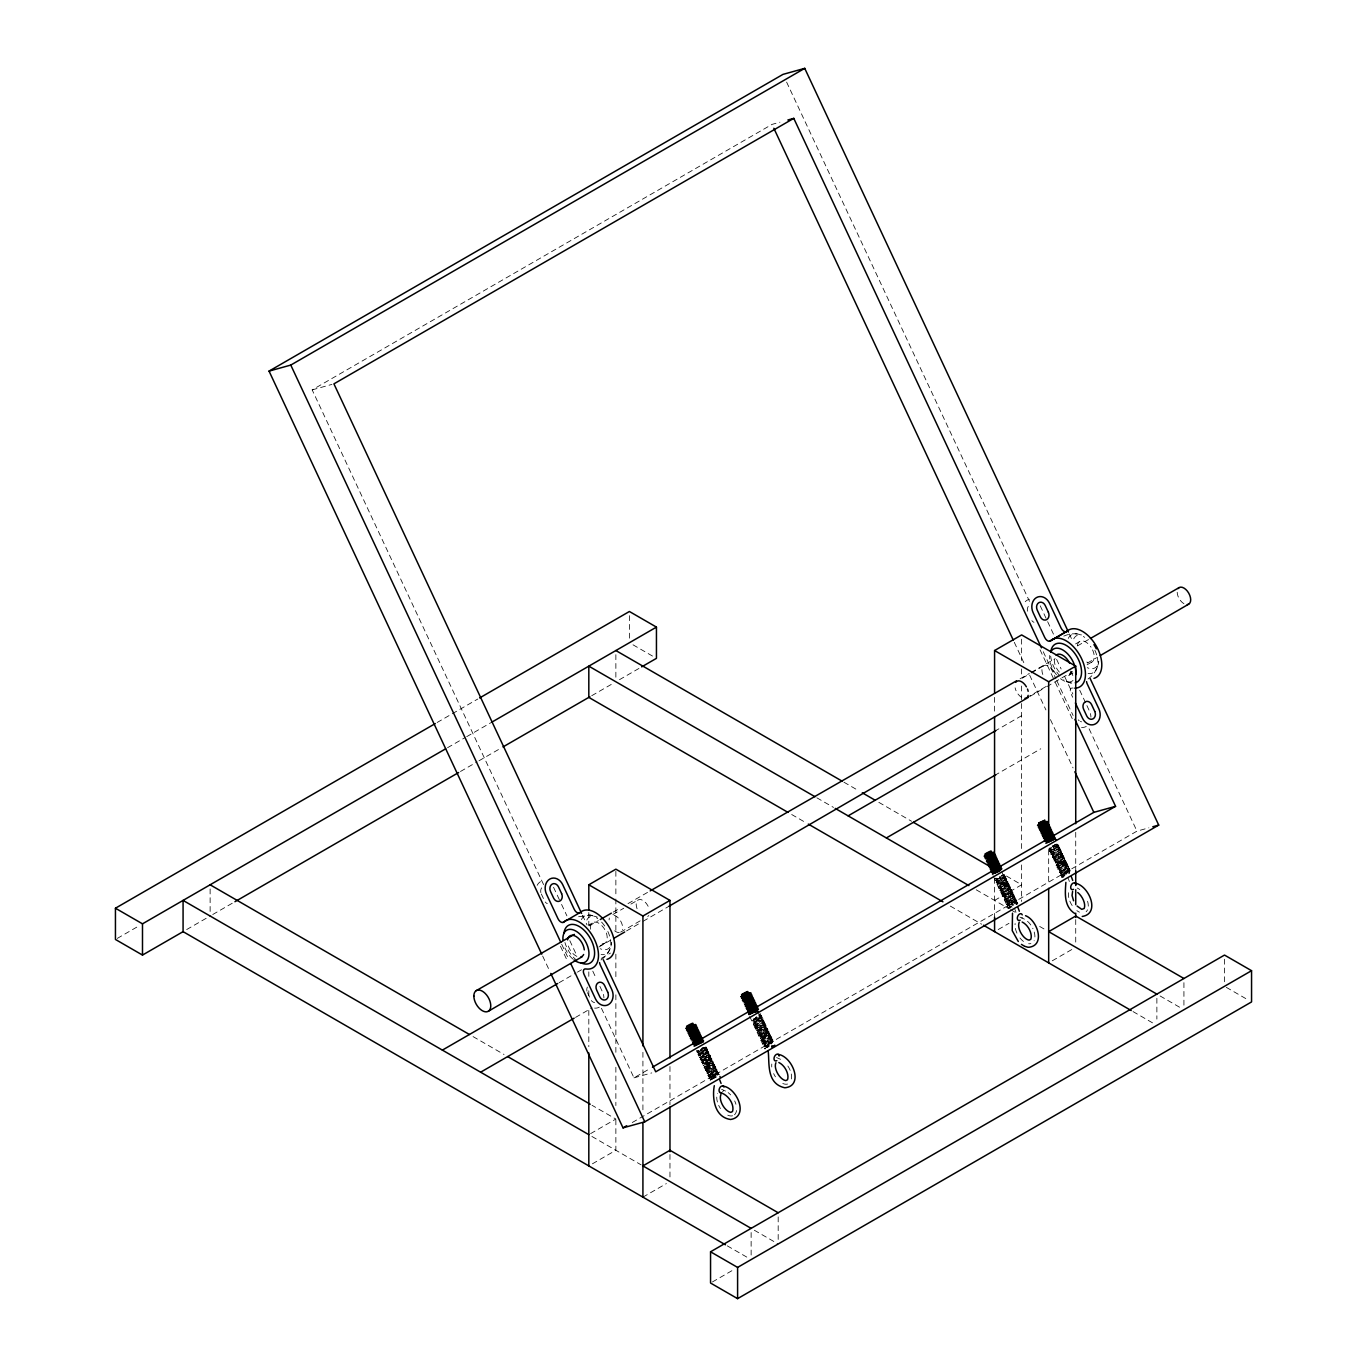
<?xml version="1.0" encoding="UTF-8"?>
<svg xmlns="http://www.w3.org/2000/svg" width="1367" height="1367" viewBox="0 0 1367 1367"><rect width="100%" height="100%" fill="white"/><g stroke="black" fill="none" stroke-linecap="round" stroke-linejoin="round"><path stroke-width="0.75" stroke-dasharray="5 3.75" d="M698.981 1050.847L696.418 1051.001M706.243 1047.874C705.184 1050.403 695.41 1055.187 698.657 1050.95M707.764 1051.103C701.989 1058.451 692.625 1055.785 705.97 1051.924M709.268 1054.333L702.741 1058.912L700.177 1059.152L704.278 1056.025L709.832 1055.187M710.772 1057.562C705.013 1064.91 695.632 1062.227 708.995 1058.366M714.548 1065.611C708.789 1072.975 699.408 1070.293 712.754 1066.431M716.052 1068.84C710.293 1076.188 700.912 1073.522 714.275 1069.66M717.572 1072.07C711.797 1079.417 702.416 1076.735 715.778 1072.89M716.205 1075.812C708.106 1081.656 708.379 1075.487 716.53 1074.496M761.231 1016.142C760.582 1018.876 749.68 1022.96 754.02 1019.679A5.4 1.008 -22.3 0 1 761.077 1017.031A5.4 1.008 -22.3 0 1 760.513 1018.791C749.219 1026.036 752.482 1020.09 760.189 1018.569M763.487 1020.978C757.728 1028.326 748.347 1025.643 761.709 1021.798M764.238 1022.584C758.48 1029.949 749.099 1027.266 762.461 1023.405M764.99 1024.208L758.48 1028.77L755.917 1029.026L760.001 1025.899L765.554 1025.062M766.511 1027.42C760.736 1034.785 751.354 1032.102 764.717 1028.24M768.015 1030.65C762.256 1038.014 752.875 1035.332 766.221 1031.47M770.27 1035.485C764.512 1042.85 755.131 1040.167 768.493 1036.306M771.791 1038.715C766.016 1046.063 756.635 1043.38 769.997 1039.535M768.835 1045.396C758.087 1050.352 773.226 1039.176 771.176 1044.063M997.825 878.332L994.698 878.878L995.672 878.127M1004.54 875.666C1003.498 878.451 992.835 883.014 997.363 878.468M1005.292 877.272L998.764 881.852L996.201 882.108L1000.285 878.981L1005.856 878.144M1009.051 885.338L1002.541 889.917L999.978 890.173L1004.062 887.046L1009.615 886.192M1010.572 888.567L1004.044 893.147L1001.481 893.386L1005.565 890.259L1011.136 889.421M1012.076 891.797L1005.548 896.359L1002.985 896.615L1007.086 893.488L1012.639 892.651M1013.579 895.009L1007.069 899.589L1004.506 899.845L1008.59 896.718L1014.143 895.881M1015.852 899.862L1009.324 904.424L1006.761 904.681L1010.845 901.554L1016.416 900.716M1010.247 907.944L1008.265 907.91L1013.237 904.441M1058.673 846.463L1052.146 851.043L1049.583 851.282L1053.667 848.155L1059.22 847.318M1059.425 848.07L1052.898 852.649L1050.334 852.905L1054.435 849.761L1059.989 848.924M1060.177 849.693L1053.649 854.255L1051.086 854.512L1055.187 851.385L1060.741 850.547M1061.681 852.905L1055.17 857.485L1052.607 857.741L1056.691 854.614L1062.244 853.76M1063.184 856.135L1056.674 860.714L1054.111 860.971L1058.195 857.827L1063.748 856.989M1066.961 864.2L1060.45 868.78L1057.887 869.019L1061.971 865.892L1067.524 865.055M1068.464 867.43L1061.954 871.992L1059.391 872.249L1063.475 869.122L1069.028 868.284M1066.345 873.65C1055.768 879.015 1065.183 869.6 1070.549 871.497M704.535 1047.395L702.655 1048.814M705.116 1049.292L706.807 1048.728M705.218 1050.317C689.378 1056.845 703.834 1053.41 707.559 1050.352M706.619 1052.522L708.328 1051.958M706.722 1053.53C690.882 1060.074 705.355 1056.64 709.08 1053.564M708.243 1056.759C692.385 1063.287 706.859 1059.852 710.584 1056.794M709.644 1058.964L711.336 1058.417M709.746 1059.989C693.906 1066.516 708.362 1063.082 712.087 1060.023M711.25 1063.201C695.41 1069.678 711.677 1062.074 712.839 1061.629M710.498 1061.595C696.999 1065.952 707.371 1068.977 713.608 1063.253M712.002 1064.825C696.384 1071.335 710.567 1068.037 714.36 1064.859M713.403 1067.029L715.112 1066.465M705.475 1070.344L707.337 1069.165A5.4 1.008 -22.3 0 1 714.394 1066.516A5.4 1.008 -22.3 0 1 713.83 1068.276C700.707 1074.377 708.721 1072.582 714.172 1068.635C713.301 1065.611 702.98 1073.727 708.089 1070.771A5.4 1.008 -22.3 0 1 715.146 1068.123A5.4 1.008 -22.3 0 1 714.582 1069.883L706.978 1073.676M714.924 1070.258L716.616 1069.695M715.026 1071.267C699.186 1077.811 713.642 1074.377 717.367 1071.301M716.428 1073.488L718.119 1072.924M758.941 1016.279L761.026 1015.391M760.086 1017.561L755.387 1018.21M763.299 1020.226C757.438 1018.654 745.323 1029.624 761.265 1020.414A5.4 1.008 -22.3 0 0 761.829 1018.654A5.4 1.008 -22.3 0 0 754.772 1021.303L752.909 1022.482L762.547 1018.603M754.413 1025.797L762.017 1022.02A5.4 1.008 -22.3 0 0 762.581 1020.26A5.4 1.008 -22.3 0 0 755.524 1022.909C751.047 1026.036 762.034 1022.328 761.436 1020.192M762.359 1022.396L764.05 1021.832M763.111 1024.003L764.802 1023.439M763.965 1026.634C748.125 1033.162 762.581 1029.727 766.306 1026.668M765.366 1028.838L767.075 1028.274M757.438 1032.17L759.3 1030.974A5.4 1.008 -22.3 0 1 766.357 1028.326A5.4 1.008 -22.3 0 1 765.793 1030.086C752.653 1036.186 760.684 1034.392 766.118 1030.462C765.247 1027.42 754.926 1035.537 760.052 1032.581A5.4 1.008 -22.3 0 1 767.109 1029.932A5.4 1.008 -22.3 0 1 766.545 1031.692L758.924 1035.485M766.87 1032.068L768.579 1031.504M758.941 1035.383L760.804 1034.187A5.4 1.008 -22.3 0 1 767.861 1031.555A5.4 1.008 -22.3 0 1 767.297 1033.298C754.174 1039.416 762.188 1037.621 767.639 1033.674C766.767 1030.65 756.447 1038.766 761.556 1035.81A5.4 1.008 -22.3 0 1 768.613 1033.162A5.4 1.008 -22.3 0 1 768.049 1034.922C756.771 1042.167 760.018 1036.22 767.741 1034.699M761.197 1040.321L768.801 1036.528A5.4 1.008 -22.3 0 0 769.382 1034.768A5.4 1.008 -22.3 0 0 762.308 1037.416L760.445 1038.612L770.082 1034.734M769.143 1036.904L770.834 1036.34M761.214 1040.219L763.059 1039.04A5.4 1.008 -22.3 0 1 770.134 1036.391A5.4 1.008 -22.3 0 1 769.553 1038.151C758.172 1043.431 762.803 1043.175 769.501 1038.852C770.749 1034.956 758.053 1043.636 763.811 1040.646A5.4 1.008 -22.3 0 1 770.885 1037.997A5.4 1.008 -22.3 0 1 770.304 1039.757L762.701 1043.534M770.646 1040.133L772.355 1039.569M762.718 1043.448L764.58 1042.252A5.4 1.008 -22.3 0 1 771.637 1039.603A5.4 1.008 -22.3 0 1 771.073 1041.364C757.933 1047.464 765.964 1045.687 771.398 1041.739C770.527 1038.715 760.206 1046.832 765.332 1043.875A5.4 1.008 -22.3 0 1 772.389 1041.227A5.4 1.008 -22.3 0 1 771.825 1042.987L764.204 1046.763M1003.395 877.084L999.533 877.358M996.218 882.023L998.081 880.826A5.4 1.008 -22.3 0 1 1005.138 878.178A5.4 1.008 -22.3 0 1 1004.574 879.938C991.434 886.038 999.465 884.244 1004.899 880.314C1004.027 877.272 993.706 885.406 998.833 882.433A5.4 1.008 -22.3 0 1 1005.89 879.784A5.4 1.008 -22.3 0 1 1005.326 881.544C989.383 890.771 1001.498 879.784 1007.359 881.356M1008.111 882.979C1002.267 881.407 990.135 892.378 1006.078 883.167A5.4 1.008 -22.3 0 0 1006.642 881.407A5.4 1.008 -22.3 0 0 999.585 884.056C995.108 887.183 1006.095 883.458 1005.497 881.339M1008.863 884.586C1003.019 883.014 990.887 894.001 1006.83 884.774A5.4 1.008 -22.3 0 0 1007.394 883.014A5.4 1.008 -22.3 0 0 1000.336 885.662C995.859 888.789 1006.847 885.081 1006.249 882.945M999.978 890.173L1007.582 886.38A5.4 1.008 -22.3 0 0 1008.163 884.62A5.4 1.008 -22.3 0 0 1001.088 887.268C996.611 890.413 1007.599 886.687 1007.001 884.552M999.995 890.071L1001.84 888.892A5.4 1.008 -22.3 0 1 1008.914 886.243A5.4 1.008 -22.3 0 1 1008.333 888.003C995.279 894.069 1003.156 892.326 1008.675 888.362C1007.804 885.338 997.483 893.454 1002.609 890.498A5.4 1.008 -22.3 0 1 1009.666 887.849A5.4 1.008 -22.3 0 1 1009.085 889.609L1001.481 893.386M1001.498 893.3L1003.361 892.104A5.4 1.008 -22.3 0 1 1010.418 889.456A5.4 1.008 -22.3 0 1 1009.854 891.216C998.457 896.513 1003.088 896.239 1009.786 891.933C1011.033 888.037 998.354 896.718 1004.113 893.728A5.4 1.008 -22.3 0 1 1011.17 891.079A5.4 1.008 -22.3 0 1 1010.606 892.839L1002.985 896.615M1003.002 896.53L1004.865 895.334A5.4 1.008 -22.3 0 1 1011.922 892.685A5.4 1.008 -22.3 0 1 1011.358 894.445C999.978 899.725 1004.608 899.469 1011.307 895.163C1012.537 891.267 999.858 899.93 1005.616 896.94A5.4 1.008 -22.3 0 1 1012.674 894.308A5.4 1.008 -22.3 0 1 1012.11 896.051L1004.506 899.845M1004.506 899.759L1006.368 898.563A5.4 1.008 -22.3 0 1 1013.443 895.915A5.4 1.008 -22.3 0 1 1012.862 897.675C999.738 903.775 1007.752 901.981 1013.203 898.051C1012.332 895.009 1002.011 903.143 1007.12 900.169A5.4 1.008 -22.3 0 1 1014.194 897.521A5.4 1.008 -22.3 0 1 1013.613 899.281C997.671 908.508 1009.803 897.521 1015.647 899.093M1006.761 904.681L1014.365 900.904A5.4 1.008 -22.3 0 0 1014.946 899.144A5.4 1.008 -22.3 0 0 1007.872 901.793C1003.412 904.92 1014.399 901.195 1013.801 899.076M1013.767 904.014C1020.107 898.785 1002.694 907.517 1009.393 905.005A5.4 1.008 -22.3 0 1 1016.45 902.357A5.4 1.008 -22.3 0 1 1015.886 904.117M1051.206 847.506C1043.807 854.187 1064.397 842.926 1052.915 846.549M1051.103 854.426L1052.966 853.23A5.4 1.008 -22.3 0 1 1060.023 850.582A5.4 1.008 -22.3 0 1 1059.459 852.342C1046.336 858.442 1054.35 856.648 1059.801 852.718C1058.929 849.693 1048.609 857.81 1053.718 854.836A5.4 1.008 -22.3 0 1 1060.775 852.188A5.4 1.008 -22.3 0 1 1060.211 853.948L1052.607 857.741M1052.607 857.656L1054.47 856.46A5.4 1.008 -22.3 0 1 1061.527 853.811A5.4 1.008 -22.3 0 1 1060.963 855.571C1047.84 861.671 1055.854 859.877 1061.305 855.947C1060.433 852.905 1050.112 861.022 1055.221 858.066A5.4 1.008 -22.3 0 1 1062.296 855.417A5.4 1.008 -22.3 0 1 1061.715 857.177L1054.111 860.971M1054.128 860.868L1055.973 859.672A5.4 1.008 -22.3 0 1 1063.048 857.024A5.4 1.008 -22.3 0 1 1062.467 858.784C1049.343 864.901 1057.357 863.107 1062.808 859.159C1061.937 856.135 1051.616 864.252 1056.742 861.295A5.4 1.008 -22.3 0 1 1063.799 858.647A5.4 1.008 -22.3 0 1 1063.218 860.407C1047.276 869.617 1059.408 858.647 1065.269 860.219M1066.021 861.825C1060.16 860.253 1048.028 871.24 1063.987 862.013A5.4 1.008 -22.3 0 0 1064.551 860.253A5.4 1.008 -22.3 0 0 1057.494 862.902C1053 866.046 1063.987 862.321 1063.406 860.185M1066.773 863.448C1060.912 861.876 1048.797 872.847 1064.739 863.636A5.4 1.008 -22.3 0 0 1065.303 861.876A5.4 1.008 -22.3 0 0 1058.246 864.525C1053.769 867.652 1064.756 863.927 1064.158 861.808M1057.887 869.019L1065.491 865.243A5.4 1.008 -22.3 0 0 1066.055 863.483A5.4 1.008 -22.3 0 0 1058.998 866.131C1054.623 869.361 1065.457 865.516 1064.91 863.414M1057.887 868.934L1059.75 867.737A5.4 1.008 -22.3 0 1 1066.807 865.089A5.4 1.008 -22.3 0 1 1066.243 866.849C1054.863 872.146 1059.493 871.873 1066.192 867.567C1067.439 863.671 1054.743 872.334 1060.502 869.361A5.4 1.008 -22.3 0 1 1067.576 866.712A5.4 1.008 -22.3 0 1 1066.995 868.472L1059.391 872.249M1059.408 872.163L1061.253 870.967A5.4 1.008 -22.3 0 1 1068.328 868.318A5.4 1.008 -22.3 0 1 1067.747 870.078C1054.623 876.179 1062.637 874.384 1068.088 870.454C1067.217 867.43 1056.896 875.546 1062.022 872.573A5.4 1.008 -22.3 0 1 1069.079 869.925A5.4 1.008 -22.3 0 1 1068.498 871.685L1060.895 875.478M1067.131 873.188L1068.686 871.48M766.186 1046.797L769.057 1045.242M705.868 1050.915L707.012 1049.497M707.371 1054.128L708.516 1052.71M708.892 1057.357L710.02 1055.939M710.396 1060.587L711.524 1059.169M711.148 1062.193L712.292 1060.775M711.899 1063.799L713.044 1062.398M712.651 1065.423L713.796 1064.004M714.172 1068.635L715.3 1067.234M759.334 1015.937L760.479 1014.536A5.4 1.008 -22.3 0 0 760.274 1013.767M715.676 1071.865L716.804 1070.446M760.838 1019.167L761.983 1017.749M717.179 1075.094L718.324 1073.676M761.607 1020.773L762.735 1019.372M764.614 1027.232L765.759 1025.814M766.118 1030.462L767.263 1029.043M767.639 1033.674L768.767 1032.256M768.391 1035.297L769.518 1033.879M769.894 1038.51L771.039 1037.109M771.398 1041.739L772.543 1040.321M1004.899 880.314L1006.044 878.896M1005.668 881.92L1006.796 880.502M1006.42 883.526L1007.547 882.125M1007.171 885.15L1008.299 883.731M1008.675 888.362L1009.82 886.961M1010.179 891.592L1011.324 890.173M1011.7 894.821L1012.827 893.403M1013.203 898.051L1014.331 896.632M1013.955 899.657L1015.1 898.239M1056.776 846.258L1057.904 844.857M1015.459 902.886L1016.604 901.468M1016.211 904.493L1017.356 903.074M1059.801 852.718L1060.929 851.299M1061.305 855.947L1062.432 854.529M1062.808 859.159L1063.953 857.741M1063.56 860.783L1064.705 859.365M1064.312 862.389L1065.457 860.971M1065.081 863.995L1066.209 862.594M1066.585 867.225L1067.712 865.807M1068.088 870.454L1069.233 869.036M1068.84 872.061L1069.985 870.642M710.737 1079.913L712.327 1078.751M765.759 1048.711L764.854 1048.831L765.64 1047.993M1010.025 907.893L1008.299 908.269L1013.067 905.364M601.019 959.976C606.794 955.994 610.81 949.604 611.681 942.615A18.437 10.646 60 0 1 600.267 948.749M1088.012 678.989C1093.822 674.99 1097.872 668.548 1098.743 661.525A18.557 10.714 60 0 1 1087.261 667.694M697.187 1052.607L699.033 1051.428A5.4 1.008 -22.3 0 1 706.107 1048.779A5.4 1.008 -22.3 0 1 705.526 1050.539L697.922 1054.316L699.801 1053.034A5.4 1.008 -22.3 0 1 706.859 1050.386A5.4 1.008 -22.3 0 1 706.278 1052.146L698.674 1055.939M698.691 1055.837L700.553 1054.64A5.4 1.008 -22.3 0 1 707.61 1051.992A5.4 1.008 -22.3 0 1 707.047 1053.752L699.426 1057.545L701.305 1056.264A5.4 1.008 -22.3 0 1 708.362 1053.615A5.4 1.008 -22.3 0 1 707.798 1055.375L700.177 1059.152M700.194 1059.066L702.057 1057.87A5.4 1.008 -22.3 0 1 709.114 1055.221A5.4 1.008 -22.3 0 1 708.55 1056.981L700.946 1060.775L702.809 1059.493A5.4 1.008 -22.3 0 1 709.866 1056.845A5.4 1.008 -22.3 0 1 709.302 1058.605L701.698 1062.381M701.698 1062.296L703.561 1061.1A5.4 1.008 -22.3 0 1 710.635 1058.451A5.4 1.008 -22.3 0 1 710.054 1060.211L702.45 1063.987L704.313 1062.706A5.4 1.008 -22.3 0 1 711.387 1060.057A5.4 1.008 -22.3 0 1 710.806 1061.817L703.202 1065.611L705.064 1064.329A5.4 1.008 -22.3 0 1 712.139 1061.681A5.4 1.008 -22.3 0 1 711.558 1063.441L703.954 1067.217L705.833 1065.935A5.4 1.008 -22.3 0 1 712.89 1063.287A5.4 1.008 -22.3 0 1 712.327 1065.047L704.706 1068.823L706.585 1067.542A5.4 1.008 -22.3 0 1 713.642 1064.893A5.4 1.008 -22.3 0 1 713.078 1066.653L705.457 1070.446M754.413 1025.711L756.276 1024.515A5.4 1.008 -22.3 0 1 763.333 1021.867A5.4 1.008 -22.3 0 1 762.769 1023.627L755.165 1027.42M755.165 1027.318L757.028 1026.139A5.4 1.008 -22.3 0 1 764.102 1023.49A5.4 1.008 -22.3 0 1 763.521 1025.25L755.917 1029.026M755.934 1028.941L757.779 1027.745A5.4 1.008 -22.3 0 1 764.854 1025.096A5.4 1.008 -22.3 0 1 764.273 1026.856L756.669 1030.633L758.548 1029.351A5.4 1.008 -22.3 0 1 765.605 1026.702A5.4 1.008 -22.3 0 1 765.024 1028.462L757.421 1032.256M706.978 1073.573L708.841 1072.377A5.4 1.008 -22.3 0 1 715.915 1069.729A5.4 1.008 -22.3 0 1 715.334 1071.489L707.73 1075.282L709.593 1074.001A5.4 1.008 -22.3 0 1 716.667 1071.352A5.4 1.008 -22.3 0 1 716.086 1073.112L708.482 1076.888M708.499 1076.803L710.344 1075.607A5.4 1.008 -22.3 0 1 717.419 1072.958A5.4 1.008 -22.3 0 1 716.838 1074.718M709.251 1078.409L711.113 1077.213A5.4 1.008 -22.3 0 1 716.035 1075.094M764.221 1046.678L766.084 1045.482A5.4 1.008 -22.3 0 1 768.425 1044.32M995.466 880.399L997.329 879.203A5.4 1.008 -22.3 0 1 1004.386 876.572A5.4 1.008 -22.3 0 1 1003.822 878.315L996.201 882.108M1049.6 851.197L1051.462 850.001A5.4 1.008 -22.3 0 1 1058.519 847.352A5.4 1.008 -22.3 0 1 1057.955 849.112L1050.334 852.905M1050.352 852.803L1052.214 851.624A5.4 1.008 -22.3 0 1 1059.271 848.975A5.4 1.008 -22.3 0 1 1058.707 850.735L1051.086 854.512M1006.778 904.595L1008.641 903.399A5.4 1.008 -22.3 0 1 1015.698 900.75A5.4 1.008 -22.3 0 1 1015.134 902.51L1007.513 906.287L1012.964 904.458M1008.282 907.808L1010.145 906.629A5.4 1.008 -22.3 0 1 1011.238 906.031M1060.912 875.376L1062.774 874.197A5.4 1.008 -22.3 0 1 1069.831 871.548M1001.669 876.179L1004.335 874.914M765.947 1047.618L766.836 1047.088A5.4 1.008 -22.3 0 1 769.177 1045.926M754.652 1018.603L753.627 1019.201L758.36 1016.655M1011.546 907.141L1012.127 907.056M598.883 947.006L611.784 939.505M626.53 930.944L641.277 922.366M643.122 921.29L668.924 906.287M1030.188 696.299L1044.935 687.721M1046.78 686.644L1072.582 671.658M1087.329 663.08L1096.556 657.732M543.588 884.603L312.172 389.885L772.03 124.397L779.942 122.193M437.132 722.494L477.801 699.015M117.289 938.394L137.64 926.638M447.539 747.715L464.865 737.719M466.711 736.659L490.736 722.784M186.681 929.56L210.894 915.582M212.756 914.506L234.936 901.707M460.474 771.484L477.117 761.88M478.963 760.804L501.159 748.005M591.74 695.7L612.262 683.859M619.473 679.689L639.807 667.95M588.681 925.117L592.201 923.084M1075.59 643.908L1079.127 641.875M612.894 914.506L623.711 908.269M630.922 904.1L638.15 899.93M1022.26 678.169L1029.471 673.999M1031.265 672.957L1043.892 665.678M620.652 932.106L640.491 920.657M1026.412 697.853L1046.251 686.405M600.113 945.861L605.393 942.803M1069.387 675.008L1072.924 672.957M1087.09 664.789L1092.404 661.713M559.12 982.702L576.003 972.962M577.438 972.142L581.505 969.784M601.224 958.404L610.468 953.072M994.578 731.311L1021.627 715.693M575.524 1017.407L592.031 1007.872M994.578 775.465L1040.748 748.808M601.446 1008.265L633.98 1077.845L650.607 1068.242M590.629 1133.619L615.868 1119.043L592.031 1105.288M994.578 900.409L1021.627 884.791L1005.121 875.256M632.255 1122.529L1136.968 831.136L1148.827 827.838M592.424 1163.813L615.868 1150.279L615.868 1118.343M998.183 929.56L1009 923.323M642.917 1197.133L666.361 1183.6M1052.282 960.796L1073.915 948.305M712.395 1281.973L734.592 1269.157M589.16 925.903L598.404 920.589M613.202 912.114L620.601 907.876M628 903.621L650.196 890.891M1020.09 678.801L1029.334 673.487M1031.179 672.427L1055.221 658.638M1077.418 645.925L1088.525 639.551M1054.606 844.891L1055.683 844.276M1001.225 875.717L1002.301 875.102M1000.934 876.606L999.311 877.511M704.022 1047.31L701.732 1048.574M1052.693 846.703L1056.144 844.174M701.852 1049.258L700.246 1050.164M1064.961 875.188L1062.723 877.05M766.426 1047.515L768.476 1046.438M715.761 1075.333L709.234 1078.512M716.513 1076.94L714.052 1078.255M1052.146 846.207L1053.393 845.558M755.455 1017.492L756.703 1016.843M769.04 1046.524L766.767 1047.652M713.284 1078.221L715.505 1077.145A5.4 1.008 -22.3 0 0 711.865 1078.836L710.003 1080.033L715.83 1076.393M1064.517 875.837L1061.646 877.084L1066.619 873.633M1011.136 906.663L1008.265 907.91M712.856 1078.871L710.293 1080.033M996.492 878.161L994.698 878.878M700.417 1049.941L704.466 1048.694M697.341 1050.762L696.418 1051.086M1063.816 636.099C1069.199 633.656 1075.692 632.972 1081.314 634.92M578.6 916.727L590.544 915.07L594.372 916.18M312.172 389.885L331.942 384.4M633.98 1077.845L651.769 1072.907M1049.583 851.282L1057.187 847.506A5.4 1.008 -22.3 0 0 1058.468 845.712L1056.623 845.677M995.449 880.502L1003.053 876.708A5.4 1.008 -22.3 0 0 1001.498 875.461M752.14 1020.961L759.762 1017.185A5.4 1.008 -22.3 0 0 758.189 1015.937M697.17 1052.71L704.774 1048.916A5.4 1.008 -22.3 0 0 705.355 1047.156M1068.276 873.171L1069.712 873.188M1059.63 852.119L1061.493 852.154M1061.134 855.349L1062.996 855.383M1062.655 858.579L1064.5 858.613M1066.414 866.644L1068.276 866.661M1067.935 869.856L1069.78 869.89M1003.241 876.486L1005.087 876.52M1004.745 879.716L1006.608 879.75M1008.521 887.781L1010.367 887.815M1010.025 891.011L1011.888 891.028M1011.529 894.223L1013.391 894.257M1013.032 897.453L1014.895 897.487M1015.305 902.288L1017.168 902.323M1015.561 903.895L1017.919 903.929M759.932 1016.963L761.795 1016.997M765.964 1029.864L767.827 1029.898M767.468 1033.093L769.331 1033.127M769.741 1037.929L771.586 1037.963M771.244 1041.158L773.107 1041.176M714.001 1068.054L715.864 1068.088M718.888 1074.53L717.35 1074.821M1063.629 877.118L1061.646 877.084L1063.526 875.803A5.4 1.008 -22.3 0 1 1064.62 875.222M1073.198 688.079L1072.617 687.994A5.143 2.973 60 0 0 1070.908 693.462L1072.702 697.255M1071.062 683.056L1064.244 680.988M1019.867 917.086L1023.832 918.863A14.08 8.134 60 0 1 1032.974 928.706M776.559 1057.562L780.54 1059.322M721.588 1089.294L725.552 1091.071M633.006 644.814L652.845 656.263M1226.302 987.35L1247.951 999.841M843.917 782.197L858.63 790.69M878.827 802.344L911.601 821.277M816.868 797.815L833.511 807.419M976.243 889.814L1008.709 908.577M1010.555 909.636L1016.091 912.831M1039.655 926.433L1045.072 929.56M1160.087 995.962L1180.268 1007.616M791.698 814.51L806.462 823.037M950.304 906.082L981.66 924.195M1133.038 1011.58L1153.201 1023.234M473.067 1036.596L504.03 1054.487M591.894 1136.438L641.123 1164.855M754.328 1230.232L778.182 1243.987M727.278 1245.85L747.459 1257.486M1069.319 633.98L1072.924 641.704M1040.236 605.82L1054.589 636.509M1070.737 671.043L1073.437 676.785M1079.725 690.215L1085.996 703.646M1086.902 705.56L1089.584 711.318A11.568 9.33 74.5 0 1 1090.917 717.145M786.606 82.105L1029.522 601.395M1056.606 659.321L1061.117 668.976M1064.739 676.682L1072.856 694.06M1089.106 728.816L1136.968 831.136M1043.26 651.734L1055.922 678.784M1056.828 680.715L1073.095 715.505M1040.048 649.786L1054.401 680.476M1055.29 682.389L1073.232 720.751M1014.28 642.285L1025.13 665.49M1029.659 675.144L1045.926 709.934M1050.437 719.589L1073.044 767.895M1057.58 844.242L1070.088 870.984M1056.366 844.703L1069.592 872.966M1052.949 845.814L1066.311 874.384M1049.89 847.711L1063.065 875.871M1049.002 848.377L1062.398 877.033M1001.686 871.65L1016.877 904.134M1002.985 875.512L1016.211 903.792M999.567 876.623L1012.93 905.193M996.509 878.52L1009.683 906.697M993.108 875.786L1008.299 908.269M757.335 1010.298L772.543 1042.782M758.805 1014.109L772.03 1042.372M756.259 1017.099L768.732 1043.756M753.2 1018.996L766.391 1047.173M749.663 1016.347L764.854 1048.831M705.919 1047.259L718.427 1074.018M704.706 1047.737L717.043 1074.12M701.288 1048.848L714.651 1077.401M698.229 1050.745L712.292 1080.784M697.341 1051.394L710.755 1080.067M582.513 915.292L587.024 924.946M553.532 887.251L560.675 902.51M561.564 904.407L566.912 915.856M592.782 971.134L596.337 978.772M599.908 986.393L602.591 992.117A11.5 9.279 74.5 0 1 603.906 997.91M569.8 940.633L577.028 956.097M541.332 894.001L544.476 900.75M587.451 992.596L589.809 997.637M561.683 944.221L568.911 959.668M560.47 946.203L567.613 961.462M542.648 956.046L549.876 971.493M1224.507 959.241L1224.507 982.138M1183.925 982.668L1183.925 1005.565M1156.875 998.286L1156.875 1019.098M1075.726 832.264L1075.726 870.591M1075.726 919.581L1075.726 943.093M1048.677 850.001L1048.677 884.09M1021.627 639.175L1021.627 660.466M1021.627 668.993L1021.627 677.502M1021.627 686.029L1021.627 850.001M1021.627 864.918L1021.627 901.451M994.578 697.375L994.578 714.411M994.578 878.4L994.578 916.744M778.182 1216.92L778.182 1239.818M751.132 1232.538L751.132 1255.436M669.967 1066.516L669.967 1104.861M669.967 1154.449L669.967 1179.431M642.917 1052.317L642.917 1111.952M629.401 615.663L629.401 638.56M615.868 654.69L615.868 677.605M615.868 871.309L615.868 896.855M615.868 898.99L615.868 933.063M615.868 954.149L615.868 979.917M615.868 994.817L615.868 1052.317M615.868 1067.234L615.868 1105.561M588.818 912.472L588.818 925.254M588.818 971.869L588.818 976.363M588.818 990.802L588.818 995.535M588.818 1010.435L588.818 1046.644M210.125 888.96L210.125 911.857M590.424 929.218A11.91 6.886 60 0 1 597.84 922.725A11.91 6.886 60 0 1 607.17 936.685A11.91 6.886 60 0 1 599.737 943.162M572.876 959.036A18.437 10.646 60 0 1 563.785 944.665M576.874 956.37A11.91 6.886 60 0 1 567.544 942.41M586.836 920.042A18.437 10.646 60 0 1 597.311 917.137M537.163 885.338A11.5 9.279 74.5 0 1 542.853 880.741M576.959 960.471A21.735 12.542 60 0 1 564.93 942.495M547.313 903.638A5.622 4.545 74.5 0 1 545.228 901.981M540.854 892.617A5.622 4.545 74.5 0 1 542.938 886.67M607.837 931.44A21.735 12.542 60 0 1 601.104 954.61M581.385 919.649A21.735 12.542 60 0 1 597.755 918.624M601.6 922.127A21.735 12.542 60 0 1 605.051 926.501M599.293 1007.137A11.5 9.279 74.5 0 1 594.577 1008.094M586.973 991.212A5.622 4.545 74.5 0 1 587.383 987.077M594.628 1002.558A5.622 4.545 74.5 0 1 591.347 1000.559M1092.575 649.906A11.995 6.92 60 0 1 1086.731 662.072M1077.384 645.497A11.995 6.92 60 0 1 1091.037 647.172M1073.027 680.441A18.557 10.714 60 0 1 1057.528 675.947M1056.503 674.785A18.557 10.714 60 0 1 1049.788 655.357M1071.147 671.368A11.995 6.92 60 0 1 1065.867 675.981M1059.374 672.103A11.995 6.92 60 0 1 1054.982 656.69M1073.744 638.816A18.557 10.714 60 0 1 1080.955 634.92M1025.25 601.719A11.568 9.33 74.5 0 1 1029.488 599.276M1071.745 683.039A21.855 12.628 60 0 1 1063.799 679.484M1059.921 675.964A21.855 12.628 60 0 1 1050.727 656.314M1033.982 622.31A5.656 4.562 74.5 0 1 1031.88 620.635M1027.488 611.22A5.656 4.562 74.5 0 1 1028.633 606.008M1097.257 657.202A21.855 12.628 60 0 1 1088.098 673.589M1068.259 638.406A21.855 12.628 60 0 1 1084.714 637.381M1094.864 650.265A21.855 12.628 60 0 1 1096.812 655.476M1086.269 726.424A11.568 9.33 74.5 0 1 1081.536 727.398M1081.587 721.827A5.656 4.562 74.5 0 1 1080.374 721.486M1079.246 720.802A5.656 4.562 74.5 0 1 1078.273 719.811M787.58 1084.048A14.08 8.134 60 0 1 782.778 1083.467M775.465 1076.82A14.08 8.134 60 0 1 773.654 1073.625M771.774 1066.995A14.08 8.134 60 0 1 771.808 1064.022M787.853 1065.987A14.08 8.134 60 0 1 790.792 1081.246M769.724 1043.79A5.4 1.008 -22.3 0 1 772.167 1043.021M759.881 1015.015A5.4 1.008 -22.3 0 1 758.993 1015.578M1079.469 912.182A14.08 8.134 60 0 1 1076.871 910.627M1072.155 905.535A14.08 8.134 60 0 1 1068.498 892.719M1077.213 888.037A14.08 8.134 60 0 1 1079.81 889.592M1087.602 901.246A14.08 8.134 60 0 1 1086.133 911.755M1068.088 878.195A14.08 8.134 60 0 1 1069.353 881.544M1053.051 847.232A5.4 1.008 -22.3 0 1 1058.468 845.712M1051.804 847.813A5.4 1.008 -22.3 0 0 1050.693 848.394L1048.848 849.591L1056.435 845.9A5.4 1.008 -22.3 0 0 1057.716 844.088M1054.88 844.652A5.4 1.008 -22.3 0 1 1057.016 844.14M1030.889 943.589A14.08 8.134 60 0 1 1028.616 943.726M1023.49 941.453A14.08 8.134 60 0 1 1018.774 936.344M1016.963 933.148A14.08 8.134 60 0 1 1015.117 923.545M1034.221 932.055A14.08 8.134 60 0 1 1034.101 940.786M1022.208 917.36A3.588 2.29 -66 0 1 1021.867 918.231M1014.707 909.004A14.08 8.134 60 0 1 1015.971 912.353M1012.486 905.467A5.4 1.008 -22.3 0 1 1013.784 904.937M732.609 1115.797A14.08 8.134 60 0 1 725.211 1113.661M720.494 1108.552A14.08 8.134 60 0 1 718.683 1105.356M717.419 1102.007A14.08 8.134 60 0 1 717.555 1093.292M728.15 1092.626A14.08 8.134 60 0 1 730.644 1094.899M734.677 1100.931A14.08 8.134 60 0 1 735.942 1104.28M736.523 1110.517A14.08 8.134 60 0 1 734.472 1114.788M723.587 1090.439A3.588 2.29 -66 0 1 722.511 1091.891M701.937 1048.13A5.4 1.008 -22.3 0 1 704.381 1047.344M717.197 1074.77A5.4 1.008 -22.3 0 1 719.35 1074.906M1183.925 603.684A9.569 5.519 60 0 1 1177.158 591.962M637.073 908.73A9.569 5.519 60 0 1 639.551 899.503A9.569 5.519 60 0 1 648.778 907.688M648.778 915.497A9.569 5.519 60 0 1 647.702 916.505M619.251 932.55A9.569 5.519 60 0 1 614.125 930.363M609.118 919.923A9.569 5.519 60 0 1 609.34 918.043M614.125 915.275A9.569 5.519 60 0 1 622.412 929.628M1042.816 674.478A9.569 5.519 60 0 1 1045.294 665.233A9.569 5.519 60 0 1 1054.538 673.435M1021.627 697.375A9.569 5.519 60 0 1 1015.1 687.823"/><path stroke-width="1.5" d="M694.146 1046.251L701.767 1042.474A5.4 1.008 -22.3 0 0 702.33 1040.714M720.939 1094.471C718.307 1100.11 724.766 1111.337 730.781 1112.362L732.507 1111.525C734.677 1105.168 728.782 1094.659 719.999 1092.506M775.909 1062.74C773.295 1068.379 779.737 1079.588 785.769 1080.613L787.495 1079.793C789.391 1074.684 785.273 1065.594 778.831 1062.484M1019.218 922.264C1016.587 927.903 1023.046 939.129 1029.078 940.154L1030.786 939.317C1032.7 934.208 1028.565 925.117 1022.14 922.024M1072.599 891.438L1072.053 895.47L1073.573 900.768M688.097 1028.377L693.462 1024.737L692.061 1024.208L687.071 1026.942L688.37 1026.156M743.067 996.628L748.433 992.989L747.048 992.476L742.742 994.766M771.928 1045.687L772.68 1047.293L773.329 1046.199M986.376 856.152L991.741 852.53L990.357 852L986.051 854.29M1040.082 825.241L1045.123 821.704L1038.664 822.968L1044.901 820.2L1038.749 823.908L1040.765 822.729M694.726 1026.446L688.592 1030.171M696.247 1029.659L690.352 1033.213M700.007 1037.724L693.872 1041.449M746.672 993.057C750.466 991.28 747.698 995.996 747.048 992.476C752.004 988.444 732.456 999.243 747.048 992.476L747.8 994.082M749.714 994.698L744.246 997.978M751.97 999.533L745.818 1003.258M756.498 1009.205L750.346 1012.947L751.645 1012.144M998.286 865.516L992.152 869.241M1045.294 821.482L1044.491 822.797L1043.722 821.191L1044.491 822.797M1050.164 831.478L1044.012 835.203M694.914 1045.225L703.27 1041.688L702.33 1041.637M757.096 1010.726L748.757 1014.434L752.397 1012.041M995.842 871.48C985.812 876.452 1002.455 871.087 999.892 869.856M606.931 959.344A27.237 15.72 60 0 0 609.34 927.407A27.237 15.72 60 0 0 580.411 912.302L580.035 912.66A5.109 2.956 60 0 1 574.225 909.294L562.726 884.705A11.5 9.279 74.5 0 0 549.773 879.066A11.5 9.279 74.5 0 0 546.475 894.086L557.975 918.675A5.109 2.956 60 0 0 563.785 922.042L564.161 921.683A27.237 15.72 60 0 1 594.713 939.949A27.237 15.72 60 0 1 586.289 969.015L585.708 968.93A5.109 2.956 60 0 0 584.034 974.363L595.534 998.952A11.5 9.279 74.5 0 0 608.486 1004.591A11.5 9.279 74.5 0 0 611.784 989.571L600.284 964.982A5.109 2.956 60 0 1 599.583 962.573M1067.268 631.024L1050.539 640.815A5.143 2.973 60 0 1 1044.713 637.432L1033.144 612.706A11.568 9.33 74.5 0 1 1036.459 597.584A11.568 9.33 74.5 0 1 1049.497 603.257L1061.065 628A5.143 2.973 60 0 0 1066.892 631.383L1067.268 631.024A27.408 15.823 60 0 1 1096.368 646.215A27.408 15.823 60 0 1 1093.959 678.357M699.084 1036.391L693.377 1039.655M751.047 998.2L745.323 1001.464M754.806 1006.266L748.843 1009.717M992.835 854.512L986.871 857.963M773.671 1046.575L772.68 1047.293M1053 838.21L1047.293 841.457M692.232 1041.073L699.494 1037.638A5.4 1.008 -22.3 0 0 699.101 1036.066M744.195 1002.882L751.457 999.448A5.4 1.008 -22.3 0 0 751.064 997.876M986 859.177L993.262 855.742A5.4 1.008 -22.3 0 0 992.852 854.187M689.6 1031.589L695.154 1027.745M744.571 999.858L749.885 996.936L749.629 995.996M691.104 1034.819L696.931 1031.077M692.625 1038.049L697.939 1035.127L697.683 1034.187M748.347 1007.923L753.661 1005.001M695.632 1044.491L700.946 1041.569L700.69 1040.629M749.851 1011.136L755.404 1007.291M990.904 865.824L996.218 862.919L995.962 861.979M1043.517 833.409L1049.07 829.547M991.656 867.447L997.209 863.602M1045.037 836.621L1050.864 832.879M1046.541 839.851L1052.094 836.006M692.83 1025.831L692.061 1024.208C677.485 1031.026 697.067 1020.09 692.061 1024.208C691.856 1027.557 695.752 1023.746 692.488 1024.601M991.109 853.606L990.357 852C975.748 858.801 995.398 847.882 990.357 852C989.691 854.871 993.724 852.444 991.434 852.307M756.686 1011.443L755.37 1012.229M688.336 1030.991L687.379 1031.658L694.966 1027.967A5.4 1.008 -22.3 0 0 695.547 1026.207M689.857 1034.221L688.865 1034.973L696.487 1031.179A5.4 1.008 -22.3 0 0 696.076 1029.624M744.075 1000.866L743.101 1001.533L750.705 997.842A5.4 1.008 -22.3 0 0 750.295 996.27M745.579 1004.079L744.622 1004.745L752.209 1001.054A5.4 1.008 -22.3 0 0 752.79 999.294M692.112 1039.057L691.138 1039.723L698.742 1036.015A5.4 1.008 -22.3 0 0 698.349 1034.46M693.616 1042.269L692.659 1042.936L700.246 1039.245A5.4 1.008 -22.3 0 0 700.827 1037.485M985.863 857.16L984.889 857.929L992.493 854.136A5.4 1.008 -22.3 0 0 992.1 852.564M748.603 1010.538L747.612 1011.29L755.233 1007.513A5.4 1.008 -22.3 0 0 754.823 1005.941M1039.245 826.351L1038.288 827.018L1045.875 823.327A5.4 1.008 -22.3 0 0 1045.482 821.755L1045.635 821.806M987.384 860.39L986.393 861.142L994.014 857.365A5.4 1.008 -22.3 0 0 993.604 855.793M1042.269 832.793L1041.295 833.545L1048.899 829.769A5.4 1.008 -22.3 0 0 1047.327 828.522M1043.773 836.023L1042.799 836.775L1050.403 832.999A5.4 1.008 -22.3 0 0 1050.984 831.239M991.912 870.061L990.938 870.728L998.542 867.037A5.4 1.008 -22.3 0 0 998.132 865.465M1046.045 840.859L1045.072 841.525L1052.675 837.834A5.4 1.008 -22.3 0 0 1052.265 836.262M1047.891 841.32C1042.235 845.695 1060.877 836.519 1052.18 839.253M1040.936 826.693L1046.336 823.207M692.3 1036.169L697.7 1032.683M747.271 1004.437L752.67 1000.952M989.076 860.732L994.527 857.451L994.578 716.547M1042.44 829.923L1047.84 826.437M990.579 863.961L995.979 860.475M695.307 1042.628L700.707 1039.142M1046.216 837.971L1051.103 835.322L1050.847 834.383M742.708 995.501L740.829 996.782L748.433 992.989M688.472 1028.855L686.61 1030.137L694.214 1026.344A5.4 1.008 -22.3 0 0 694.795 1024.584M743.46 997.107L741.597 998.303L749.201 994.612A5.4 1.008 -22.3 0 0 748.791 993.04M986 855.024L984.155 856.22L991.741 852.53M744.212 998.73L742.332 1000.012L749.953 996.218A5.4 1.008 -22.3 0 0 749.543 994.646M1039.381 824.216L1037.519 825.497L1045.123 821.704M689.993 1032.068L688.131 1033.264L695.735 1029.573A5.4 1.008 -22.3 0 0 695.325 1028.001M1040.902 827.428L1039.023 828.71L1046.626 824.933A5.4 1.008 -22.3 0 0 1046.233 823.361M691.497 1035.297L689.634 1036.494L697.238 1032.803A5.4 1.008 -22.3 0 0 697.802 1031.043M1041.654 829.051L1039.791 830.23L1047.395 826.539A5.4 1.008 -22.3 0 0 1047.959 824.779M692.249 1036.904L690.386 1038.202L697.99 1034.409A5.4 1.008 -22.3 0 0 697.597 1032.837M989.024 861.483L987.162 862.662L994.766 858.972A5.4 1.008 -22.3 0 0 994.356 857.399M747.219 1005.172L745.374 1006.368L752.961 1002.677A5.4 1.008 -22.3 0 0 752.568 1001.105M1042.406 830.658L1040.543 831.854L1048.147 828.163A5.4 1.008 -22.3 0 0 1047.737 826.591M989.776 863.09L987.914 864.371L995.518 860.595A5.4 1.008 -22.3 0 0 996.082 858.835M747.988 1006.778L746.109 1008.06L753.713 1004.284A5.4 1.008 -22.3 0 0 754.294 1002.524M990.528 864.696L988.683 865.892L996.27 862.201A5.4 1.008 -22.3 0 0 997.551 860.407M748.74 1008.402L746.878 1009.581L754.481 1005.89A5.4 1.008 -22.3 0 0 754.071 1004.318M1043.91 833.887L1042.047 835.066L1049.651 831.375A5.4 1.008 -22.3 0 0 1049.258 829.803M695.273 1043.363L693.394 1044.644L701.015 1040.868A5.4 1.008 -22.3 0 0 700.605 1039.296M992.049 867.925L990.186 869.122L997.773 865.431A5.4 1.008 -22.3 0 0 997.38 863.859M750.244 1011.614L748.381 1012.81L755.985 1009.119A5.4 1.008 -22.3 0 0 755.575 1007.547M1045.413 837.1L1043.568 838.296L1051.155 834.605A5.4 1.008 -22.3 0 0 1051.736 832.845M750.996 1013.237L749.133 1014.519L756.737 1010.726A5.4 1.008 -22.3 0 0 756.344 1009.171M1046.182 838.723L1044.303 840.004L1051.907 836.211A5.4 1.008 -22.3 0 0 1051.513 834.656M993.553 871.155L991.673 872.436L999.294 868.643A5.4 1.008 -22.3 0 0 999.858 866.883M748.62 1005.702C744.502 1007.752 755.712 1003.07 752.653 1002.438M488.292 1011.29L582.291 956.661M613.629 938.446L624.685 932.004M668.924 906.287L1028.343 697.375M1100.23 655.579L1188.709 604.146M541.742 954.115L269.043 371.106L782.983 74.382L804.736 68.35L1068.413 632.05M269.043 371.106L290.778 365.074L804.736 68.35M1041.449 647.855L793.783 118.365L333.924 383.854L581.607 913.361M183.178 931.593L142.493 955.072L115.443 939.454L115.443 908.218L435.287 723.57M479.646 697.939L629.401 611.493L656.45 627.111L656.45 658.347L641.653 666.874M115.443 908.218L142.493 923.836L445.693 748.791M491.915 722.101L656.45 627.111M234.936 901.707L458.628 772.543M503.005 746.929L589.895 696.76M588.818 910.337L588.818 884.791L615.868 869.173L669.967 900.409L669.967 1058.007M994.578 693.12L994.578 650.538L1021.627 634.92L1075.726 666.139L1075.726 823.737M563.033 922.469L580.411 912.302M1049.788 641.243L1066.892 631.383M588.818 884.791L642.917 916.027L669.967 900.409M994.578 650.538L1048.677 681.757L1075.726 666.139M442.378 1050.112L557.702 983.522M848.121 815.86L995.996 730.491M480.62 1072.206L574.157 1018.193M886.38 837.937L995.945 774.679M652.452 1067.183L694.932 1042.662M700.468 1039.45L750.329 1010.674M755.866 1007.479L992.254 870.984M999.653 866.729L1045.823 840.073M1051.36 836.877L1093.839 812.357L1115.575 806.325L1074.906 719.367M1115.575 806.325L655.716 1071.813L603.291 959.737M550.781 973.424L623.027 1127.86L626.718 1125.724M623.027 1127.86L644.763 1121.829L1158.72 825.104L1090.08 678.391M710.55 1251.796L1224.507 955.072L1251.557 970.69L1251.557 1001.926L737.599 1298.65L710.55 1283.032L710.55 1251.796L737.599 1267.414L1251.557 970.69M476.331 990.597L574.362 934.379M600.25 919.53L611.357 913.173M650.196 890.891L1016.382 680.92M1090.37 638.492L1179.14 587.588M693.462 1024.737L685.858 1028.514L687.721 1027.232A5.4 1.008 -22.3 0 1 688.831 1026.651M696.23 1044.354L697.204 1043.824M993.484 870.574L998.987 866.934M995.689 871.292C989.623 874.248 1001.96 869.224 998.969 868.421M987.811 859.484L993.194 856.46L992.938 855.52M1048.865 840.79L1049.959 840.244M772.97 1046.404L771.723 1046.985M1041.005 828.744L1046.575 825.651L1046.319 824.711M1042.508 831.973L1048.079 828.863L1047.823 827.924M989.127 862.799L995.227 858.869M987.384 853.555L989.11 852.854M996.97 870.95L999.072 870.113L997.397 870.591M753.525 1011.512L754.618 1011.05M699.426 1042.748L700.519 1042.286M1041.603 822.353L1043.363 821.755M754.106 1011.05L754.96 1010.794M699.118 1042.799L700.775 1042.338M787.853 120.006L793.783 118.365M1152.791 826.745L1158.72 825.104M1045.806 843.234L1053.427 839.441A5.4 1.008 -22.3 0 0 1053.017 837.868M992.425 874.043L1000.046 870.266A5.4 1.008 -22.3 0 0 999.636 868.694M1051.65 839.492L1053.872 839.338M1082.237 916.471C1100.896 913.617 1088.867 885.184 1074.838 883.065M1028.855 947.28C1045.858 945.366 1037.28 920.025 1025.54 915.702M1025.079 946.408L1028.155 947.314M778.148 1054.35C792.535 1056.366 804.309 1085.979 784.846 1087.773C765.81 1083.741 769.741 1061.954 768.134 1050.915M723.177 1086.082C737.206 1088.217 749.236 1116.651 730.576 1119.488C713.318 1117.044 712.292 1095.838 714.309 1085.688M615.868 650.538L842.072 781.121M862.304 792.809L875.17 800.242M913.429 822.319L990.443 866.798L989.418 867.601L997.021 863.807A5.4 1.008 -22.3 0 0 995.466 862.577M1183.925 978.499L1075.726 916.027L1048.677 931.645L1156.875 994.117M815.022 796.739L588.818 666.156L588.818 697.392L788.007 812.391M835.254 808.427L968.895 885.594M808.307 824.096L942.94 901.827M983.505 925.254L1131.21 1010.521M210.125 884.791L469.428 1034.494M507.67 1056.588L590.202 1104.228M778.182 1212.751L669.967 1150.279L642.917 1165.897L751.132 1228.369M588.818 1134.661L183.075 900.409L183.075 931.645L725.45 1244.79M1021.439 944.392L1024.498 946.22M1077.76 892.531C1082.425 896.086 1086.082 904.1 1084.168 908.508L1081.741 909.345L1077.076 906.031M1074.821 913.566C1063.253 906.133 1065.303 891.848 1065.867 882.364M1018.295 941.504L1012.229 930.619L1012.503 913.19M1075.368 702.963L1082.493 718.188A11.568 9.33 74.5 0 0 1095.531 723.878A11.568 9.33 74.5 0 0 1098.829 708.755L1087.261 684.013A5.143 2.973 60 0 1 1086.577 681.603M773.842 128.259L1013.374 640.354M1074.855 771.774L1093.839 812.357M290.778 365.074L560.778 942.29M570.722 963.53L644.763 1121.829M1071.352 876.743L1072.736 880.416M1017.971 907.568L1019.355 911.242M719.691 1079.776L721.075 1083.45M1075.726 870.591L1075.726 885.508M1075.726 889.763L1075.726 904.664M1075.726 913.19L1075.726 917.445M1048.677 681.757L1048.677 828.71M1048.677 888.345L1048.677 962.881M994.578 917.069L994.578 931.645M737.599 1267.414L737.599 1298.65M669.967 1106.98L669.967 1151.697M642.917 916.027L642.917 1045.926M642.917 1122.597L642.917 1197.133M588.818 1053.034L588.818 1165.897M142.493 923.836L142.493 955.072M567.578 939.898A11.91 6.886 60 0 1 576.071 936.515A11.91 6.886 60 0 1 584.29 949.877M583.641 954.491A11.91 6.886 60 0 1 580.924 956.866M562.965 940.376A18.437 10.646 60 0 1 575.575 930.91A18.437 10.646 60 0 1 588.938 954.576A18.437 10.646 60 0 1 573.986 959.924M564.024 932.841A21.735 12.542 60 0 1 580.172 927.065A21.735 12.542 60 0 1 594.594 952.645A21.735 12.542 60 0 1 580.975 962.881M1056.127 655.152A11.995 6.92 60 0 1 1069.575 663.183M1093.925 644.66A18.557 10.714 60 0 1 1096.317 648.864M1050.727 652.093A18.557 10.714 60 0 1 1062.979 650.06A18.557 10.714 60 0 1 1074.958 666.566M1075.333 668.036A18.557 10.714 60 0 1 1075.726 674.802M1050.796 651.683A21.855 12.628 60 0 1 1074.052 652.452A21.855 12.628 60 0 1 1075.282 682.817M1050.915 640.474A27.408 15.823 60 0 1 1081.143 657.766A27.408 15.823 60 0 1 1074.735 688.165M776.849 1060.638A3.588 2.29 -66 0 1 774.03 1059.015A3.588 2.29 -66 0 1 776.268 1054.487A3.588 2.29 -66 0 1 779.105 1056.093M758.36 1011.785A5.4 1.008 -22.3 0 1 757.489 1012.349M774.799 1045.157A5.4 1.008 -22.3 0 1 774.2 1045.652M1073.539 889.336A3.588 2.29 -66 0 1 1070.703 887.73A3.588 2.29 -66 0 1 1072.958 883.202A3.588 2.29 -66 0 1 1075.778 884.808M1055.854 839.372A5.4 1.008 -22.3 0 1 1055.649 840.004M1020.158 920.162A3.588 2.29 -66 0 1 1017.373 918.812A3.588 2.29 -66 0 1 1019.15 914.318A3.588 2.29 -66 0 1 1022.243 914.882M988.358 853.862A5.4 1.008 -22.3 0 1 989.657 853.333M995.877 860.629A5.4 1.008 -22.3 0 1 996.851 860.441M721.212 1092.643A3.588 2.29 -66 0 1 719.589 1088.166A3.588 2.29 -66 0 1 723.963 1087.09M720.101 1076.513A5.4 1.008 -22.3 0 1 719.828 1076.906M1178.064 588.579A9.569 5.519 60 0 1 1188.709 593.107A9.569 5.519 60 0 1 1187.308 604.59M1015.766 682.287A9.569 5.519 60 0 1 1026.412 686.815M1027.488 689.053A9.569 5.519 60 0 1 1028.155 691.326M1028.155 695.359A9.569 5.519 60 0 1 1027.488 696.862M1026.412 697.853A9.569 5.519 60 0 1 1025.011 698.281M1048.369 612.228L1045.208 605.444A5.656 4.562 74.5 0 0 1038.835 602.676A5.656 4.562 74.5 0 0 1037.211 610.058L1040.372 616.842A5.656 4.562 74.5 0 0 1046.746 619.61A5.656 4.562 74.5 0 0 1048.369 612.228M1094.762 711.404L1091.601 704.62A5.656 4.562 74.5 0 0 1085.227 701.852A5.656 4.562 74.5 0 0 1083.604 709.234L1086.765 716.018A5.656 4.562 74.5 0 0 1093.139 718.786A5.656 4.562 74.5 0 0 1094.762 711.404M561.615 893.608L558.471 886.875A5.622 4.545 74.5 0 0 552.131 884.107A5.622 4.545 74.5 0 0 550.525 891.455L553.669 898.204A5.622 4.545 74.5 0 0 560.009 900.956A5.622 4.545 74.5 0 0 561.615 893.608M607.734 992.186L604.59 985.453A5.622 4.545 74.5 0 0 598.25 982.702A5.622 4.545 74.5 0 0 596.644 990.05L599.788 996.782A5.622 4.545 74.5 0 0 606.128 999.533A5.622 4.545 74.5 0 0 607.734 992.186M473.853 996.065A11.961 6.903 60 0 0 486.549 1011.836A11.961 6.903 60 0 0 486.549 994.937A11.961 6.903 60 0 0 473.853 996.065"/></g></svg>
